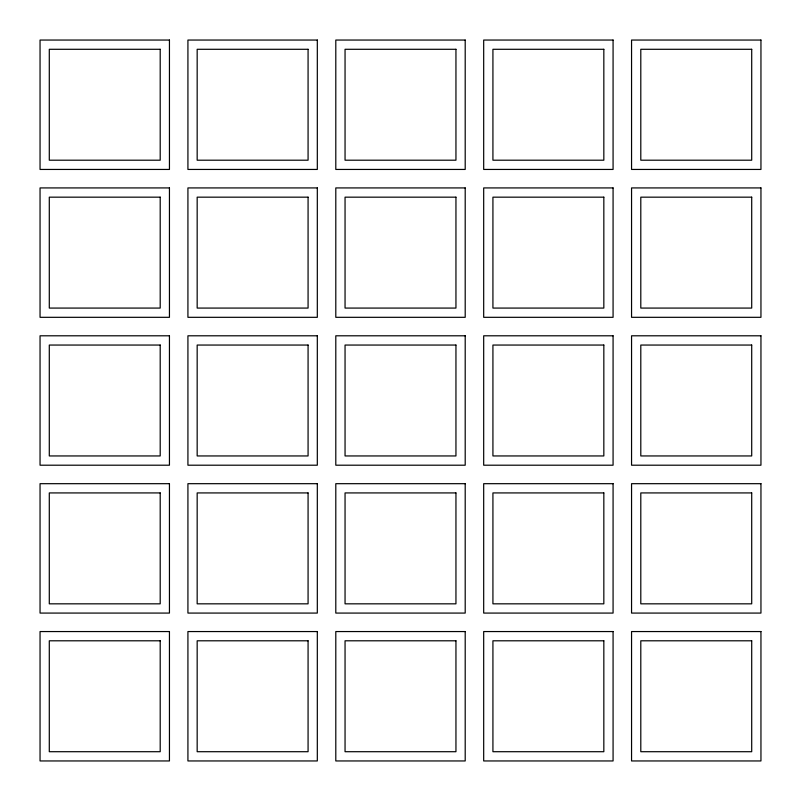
<?xml version="1.0" encoding="UTF-8"?>
<svg xmlns="http://www.w3.org/2000/svg" width="801" height="801" viewBox="0 0 801 801"><rect width="100%" height="100%" fill="white"/><g stroke="black" fill="none" stroke-linecap="round" stroke-linejoin="round"><path stroke-width="1.2" d="M169.442 40.05L40.05 40.05L40.05 169.442L169.442 169.442L169.442 40.05M317.316 40.05L187.925 40.05L187.925 169.442L317.316 169.442L317.316 40.05M465.201 40.05L335.799 40.05L335.799 169.442L465.201 169.442L465.201 40.05M613.075 40.05L483.684 40.05L483.684 169.442L613.075 169.442L613.075 40.05M760.95 40.05L631.558 40.05L631.558 169.442L760.95 169.442L760.95 40.05M160.2 49.292L49.292 49.292L49.292 160.2L160.2 160.2L160.2 49.292M308.075 49.292L197.166 49.292L197.166 160.2L308.075 160.2L308.075 49.292M455.949 49.292L345.051 49.292L345.051 160.2L455.949 160.2L455.949 49.292M603.834 49.292L492.925 49.292L492.925 160.2L603.834 160.2L603.834 49.292M751.708 49.292L640.8 49.292L640.8 160.2L751.708 160.2L751.708 49.292M169.442 187.925L40.05 187.925L40.05 317.316L169.442 317.316L169.442 187.925M317.316 187.925L187.925 187.925L187.925 317.316L317.316 317.316L317.316 187.925M465.201 187.925L335.799 187.925L335.799 317.316L465.201 317.316L465.201 187.925M613.075 187.925L483.684 187.925L483.684 317.316L613.075 317.316L613.075 187.925M760.95 187.925L631.558 187.925L631.558 317.316L760.95 317.316L760.95 187.925M160.2 197.166L49.292 197.166L49.292 308.075L160.2 308.075L160.2 197.166M308.075 197.166L197.166 197.166L197.166 308.075L308.075 308.075L308.075 197.166M455.949 197.166L345.051 197.166L345.051 308.075L455.949 308.075L455.949 197.166M603.834 197.166L492.925 197.166L492.925 308.075L603.834 308.075L603.834 197.166M751.708 197.166L640.8 197.166L640.8 308.075L751.708 308.075L751.708 197.166M169.442 335.799L40.05 335.799L40.05 465.201L169.442 465.201L169.442 335.799M317.316 335.799L187.925 335.799L187.925 465.201L317.316 465.201L317.316 335.799M465.201 335.799L335.799 335.799L335.799 465.201L465.201 465.201L465.201 335.799M613.075 335.799L483.684 335.799L483.684 465.201L613.075 465.201L613.075 335.799M760.95 335.799L631.558 335.799L631.558 465.201L760.95 465.201L760.95 335.799M160.2 345.051L49.292 345.051L49.292 455.949L160.2 455.949L160.2 345.051M308.075 345.051L197.166 345.051L197.166 455.949L308.075 455.949L308.075 345.051M455.949 345.051L345.051 345.051L345.051 455.949L455.949 455.949L455.949 345.051M603.834 345.051L492.925 345.051L492.925 455.949L603.834 455.949L603.834 345.051M751.708 345.051L640.8 345.051L640.8 455.949L751.708 455.949L751.708 345.051M169.442 483.684L40.05 483.684L40.05 613.075L169.442 613.075L169.442 483.684M317.316 483.684L187.925 483.684L187.925 613.075L317.316 613.075L317.316 483.684M465.201 483.684L335.799 483.684L335.799 613.075L465.201 613.075L465.201 483.684M613.075 483.684L483.684 483.684L483.684 613.075L613.075 613.075L613.075 483.684M760.95 483.684L631.558 483.684L631.558 613.075L760.95 613.075L760.95 483.684M160.2 492.925L49.292 492.925L49.292 603.834L160.2 603.834L160.2 492.925M308.075 492.925L197.166 492.925L197.166 603.834L308.075 603.834L308.075 492.925M455.949 492.925L345.051 492.925L345.051 603.834L455.949 603.834L455.949 492.925M603.834 492.925L492.925 492.925L492.925 603.834L603.834 603.834L603.834 492.925M751.708 492.925L640.8 492.925L640.8 603.834L751.708 603.834L751.708 492.925M169.442 631.558L40.05 631.558L40.05 760.95L169.442 760.95L169.442 631.558M317.316 631.558L187.925 631.558L187.925 760.95L317.316 760.95L317.316 631.558M465.201 631.558L335.799 631.558L335.799 760.95L465.201 760.95L465.201 631.558M613.075 631.558L483.684 631.558L483.684 760.95L613.075 760.95L613.075 631.558M760.95 631.558L631.558 631.558L631.558 760.95L760.95 760.95L760.95 631.558M160.2 640.8L49.292 640.8L49.292 751.708L160.2 751.708L160.2 640.8M308.075 640.8L197.166 640.8L197.166 751.708L308.075 751.708L308.075 640.8M455.949 640.8L345.051 640.8L345.051 751.708L455.949 751.708L455.949 640.8M603.834 640.8L492.925 640.8L492.925 751.708L603.834 751.708L603.834 640.8M751.708 640.8L640.8 640.8L640.8 751.708L751.708 751.708L751.708 640.8"/></g></svg>
